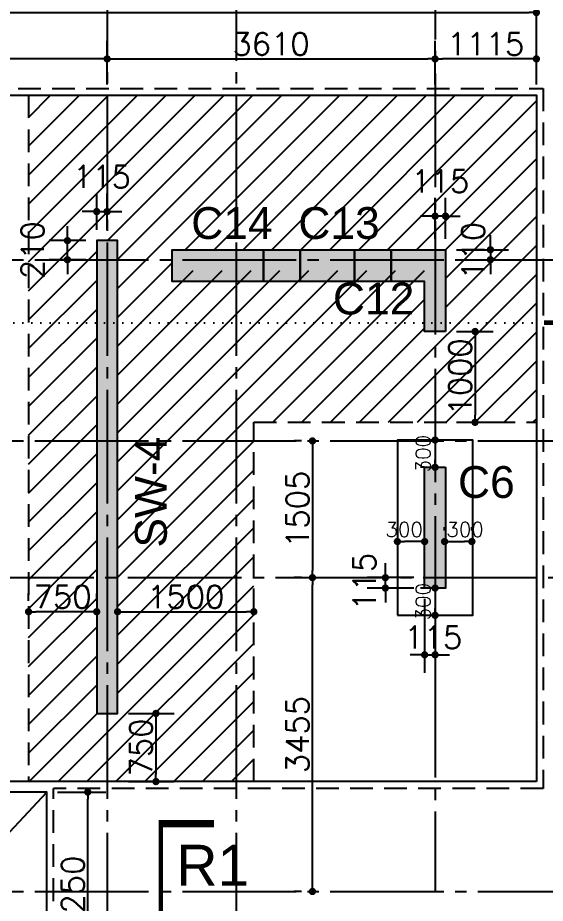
# Model space of a CAD drawing. Extents: x -200722 to 834823, y -494970 to 88783.
# Drawn here: x 253580 to 259388, y -283 to 9466 of the extents above; entities that cross this region are included whole.
import ezdxf
from ezdxf.enums import TextEntityAlignment as Align

# ---------------------------------------------------------------- set-up
doc = ezdxf.new("R2010")
doc.units = 0
doc.header["$LTSCALE"] = 100
doc.header["$MEASUREMENT"] = 0
doc.header["$PDMODE"] = 34
for name, pattern in [('ACAD_ISO04W100', [30, 24, -3, 0, -3]), ('CL', [3.25, 2.5, -0.25, 0.25, -0.25]), ('DOT', [0.25, 0, -0.25]), ('HIDDEN', [0.375, 0.25, -0.125])]:
    doc.linetypes.add(name, pattern=pattern)
doc.layers.get('0').update_dxf_attribs({"linetype": 'CONTINUOUS'})
doc.layers.get('DEFPOINTS').update_dxf_attribs({"linetype": 'CONTINUOUS'})
for name, color, linetype in [('A-Grid', 5, 'ACAD_ISO04W100'), ('BEAM', 4, 'CONTINUOUS'), ('COL. SHED. STEEL.', 6, 'CONTINUOUS'), ('COL_H', 235, 'CONTINUOUS'), ('DIM', 3, 'CONTINUOUS'), ('F_EXEC', 3, 'HIDDEN'), ('F_FTG1', 11, 'CONTINUOUS'), ('TEXT', 2, 'CONTINUOUS')]:
    doc.layers.add(name, color=color, linetype=linetype)
doc.layers.add('HATCH', color=252, linetype='CONTINUOUS', lineweight=30)
doc.styles.add('AR', font='arial.ttf')
doc.styles.add('ROMANS', font='romans.shx')
doc.styles.get("Standard").update_dxf_attribs({"font": 'simplex.shx'})
doc.styles.add('TIMES-N', font='arial.ttf')
doc.dimstyles.new('STANDARD$0', dxfattribs={"dimtxt": 2.5, "dimasz": 2.5, "dimexe": 2, "dimexo": 0.7, "dimgap": 0.9, "dimtad": 1, "dimdec": 0, "dimdsep": 46, "dimtxsty": 'ROMANS', "dimcen": 0.09, "dimclrd": 4, "dimclre": 4, "dimclrt": 3, "dimadec": 0, "dimazin": 0, "dimtfac": 1, "dimtdec": 0, "dimtmove": 0, "dimatfit": 3, "dimfxl": 1, "dimtolj": 1, "dimtzin": 0, "dimarcsym": 0})

# ---------------------------------------------------------------- blocks, each defined once
blk = doc.blocks.new('DOT')
at = {"color": 0, "linetype": 'ByBlock'}
blk.add_line((-0.5, 0), (-1, 0), dxfattribs=at)
at = {"color": 0, "linetype": 'ByBlock', "const_width": 0.5}
blk.add_lwpolyline([(-0.25, 0, 1), (0.25, 0, 1)], format="xyb", close=True, dxfattribs=at)
blk = doc.blocks.new('*D451')
at = {"layer": 'BEAM', "color": 0, "lineweight": -2, "transparency": 16777216}
for p, q in [((254799.6, 1806.9), (255301.7, 1806.9)), ((255101.7, 1726.9), (255101.7, 1136.9)), ((254799.6, 1056.9), (255301.7, 1056.9))]:
    blk.add_line(p, q, dxfattribs=at)
at = {"layer": 'DEFPOINTS', "color": 0, "lineweight": -3, "transparency": 16777216}
for p in [(254679.6, 1806.9, 7446.6), (254679.6, 1056.9, 7446.6), (255101.7, 1056.9)]:
    blk.add_point(p, dxfattribs=at)
at = {"layer": 'BEAM', "color": 0, "lineweight": -2, "transparency": 16777216, "xscale": 80, "yscale": 80, "zscale": 80}
for p, rotation in [((255101.7, 1806.9), 90), ((255101.7, 1056.9), 270)]:
    blk.add_blockref('DOT', p, dxfattribs=dict(at, rotation=rotation))
at = {"layer": 'BEAM', "color": 0, "transparency": 16777216, "insert": (254937.7, 1431.9), "char_height": 248, "attachment_point": 5, "rotation": 90}
blk.add_mtext('\\A1;750', dxfattribs=at)
blk = doc.blocks.new('_DOT')
at = {"color": 0, "linetype": 'ByBlock'}
blk.add_line((-0.5, 0), (-1, 0), dxfattribs=at)
at = {"color": 0, "linetype": 'ByBlock', "const_width": 0.5}
blk.add_lwpolyline([(-0.25, 0, 1), (0.25, 0, 1)], format="xyb", close=True, dxfattribs=at)
blk = doc.blocks.new('*D457')
at = {"layer": 'BEAM', "color": 0, "lineweight": -2, "transparency": 16777216}
for p, q in [((256704.6, 3301.9), (256624.6, 3301.9)), ((256824.6, -73.1), (256824.6, 3221.9)), ((256704.6, -153.1), (256624.6, -153.1))]:
    blk.add_line(p, q, dxfattribs=at)
at = {"layer": 'DEFPOINTS', "color": 0, "lineweight": -3, "transparency": 16777216}
for p in [(256824.6, 3301.9, 7446.6), (256824.6, 3301.9), (256824.6, -153.1, 7446.6)]:
    blk.add_point(p, dxfattribs=at)
at = {"layer": 'BEAM', "color": 0, "lineweight": -2, "transparency": 16777216, "xscale": 80, "yscale": 80, "zscale": 80}
for p, rotation in [((256824.6, 3301.9), 90), ((256824.6, -153.1), 270)]:
    blk.add_blockref('DOT', p, dxfattribs=dict(at, rotation=rotation))
at = {"layer": 'BEAM', "color": 0, "transparency": 16777216, "insert": (256660.6, 1574.4), "char_height": 248, "attachment_point": 5, "rotation": 90}
blk.add_mtext('\\A1;3455', dxfattribs=at)
blk = doc.blocks.new('*D458')
at = {"layer": 'BEAM', "color": 0, "lineweight": -2, "transparency": 16777216}
for p, q in [((256704.6, 4806.9), (256624.6, 4806.9)), ((256824.6, 4726.9), (256824.6, 3381.9)), ((256704.6, 3301.9), (256624.6, 3301.9))]:
    blk.add_line(p, q, dxfattribs=at)
at = {"layer": 'DEFPOINTS', "color": 0, "lineweight": -3, "transparency": 16777216}
for p in [(256824.6, 4806.9, 7446.6), (256824.6, 3301.9, 7446.6), (256824.6, 3301.9)]:
    blk.add_point(p, dxfattribs=at)
at = {"layer": 'BEAM', "color": 0, "lineweight": -2, "transparency": 16777216, "xscale": 80, "yscale": 80, "zscale": 80}
for p, rotation in [((256824.6, 4806.9), 90), ((256824.6, 3301.9), 270)]:
    blk.add_blockref('DOT', p, dxfattribs=dict(at, rotation=rotation))
at = {"layer": 'BEAM', "color": 0, "transparency": 16777216, "insert": (256660.6, 4054.4), "char_height": 248, "attachment_point": 5, "rotation": 90}
blk.add_mtext('\\A1;1505', dxfattribs=at)
blk = doc.blocks.new('*D463')
at = {"layer": 'BEAM', "color": 0, "lineweight": -2, "transparency": 16777216}
for p, q in [((254127.5, 7091.9), (254127.5, 7171.9)), ((254329.6, 7011.9), (253927.5, 7011.9)), ((254127.5, 6801.9), (254127.5, 7011.9)), ((254329.6, 6801.9), (253927.5, 6801.9)), ((254127.5, 6721.9), (254127.5, 6641.9))]:
    blk.add_line(p, q, dxfattribs=at)
at = {"layer": 'DEFPOINTS', "color": 0, "lineweight": -3, "transparency": 16777216}
for p in [(254127.5, 7011.9), (254449.6, 7011.9, 7446.6), (254449.6, 6801.9, 7446.6)]:
    blk.add_point(p, dxfattribs=at)
at = {"layer": 'BEAM', "color": 0, "lineweight": -2, "transparency": 16777216, "xscale": 80, "yscale": 80, "zscale": 80}
for p, rotation in [((254127.5, 7011.9), 270), ((254127.5, 6801.9), 90)]:
    blk.add_blockref('DOT', p, dxfattribs=dict(at, rotation=rotation))
at = {"layer": 'BEAM', "color": 0, "transparency": 16777216, "insert": (253743.5, 6906.9), "char_height": 248, "attachment_point": 5, "rotation": 90}
blk.add_mtext('\\A1;210', dxfattribs=at)
blk = doc.blocks.new('*D464')
at = {"layer": 'BEAM', "color": 0, "lineweight": -2, "transparency": 16777216}
for p, q in [((254449.6, 7131.9), (254449.6, 7531.6)), ((254564.6, 7131.9), (254564.6, 7531.6)), ((254369.6, 7331.6), (254289.6, 7331.6)), ((254449.6, 7331.6), (254564.6, 7331.6)), ((254644.6, 7331.6), (254724.6, 7331.6))]:
    blk.add_line(p, q, dxfattribs=at)
at = {"layer": 'DEFPOINTS', "color": 0, "lineweight": -3, "transparency": 16777216}
for p in [(254564.6, 7331.6), (254449.6, 7011.9, 7446.6), (254564.6, 7011.9, 7446.6)]:
    blk.add_point(p, dxfattribs=at)
at = {"layer": 'BEAM', "color": 0, "lineweight": -2, "transparency": 16777216, "xscale": 80, "yscale": 80, "zscale": 80}
blk.add_blockref('DOT', (254449.6, 7331.6), dxfattribs=at)
at = {"layer": 'BEAM', "color": 0, "lineweight": -2, "transparency": 16777216, "xscale": 80, "yscale": 80, "zscale": 80, "rotation": 180}
blk.add_blockref('DOT', (254564.6, 7331.6), dxfattribs=at)
at = {"layer": 'BEAM', "color": 0, "transparency": 16777216, "insert": (254507.1, 7715.6), "char_height": 248, "attachment_point": 5}
blk.add_mtext('\\A1;115', dxfattribs=at)
blk = doc.blocks.new('*D467')
at = {"layer": 'BEAM', "color": 0, "lineweight": -2, "transparency": 16777216}
for p, q in [((257627.1, 3381.9), (257627.1, 3461.9)), ((257939.6, 3301.9), (257427.1, 3301.9)), ((257627.1, 3186.9), (257627.1, 3301.9)), ((257939.6, 3186.9), (257427.1, 3186.9)), ((257627.1, 3106.9), (257627.1, 3026.9))]:
    blk.add_line(p, q, dxfattribs=at)
at = {"layer": 'DEFPOINTS', "color": 0, "lineweight": -3, "transparency": 16777216}
for p in [(257627.1, 3301.9), (258059.6, 3301.9, 7446.6), (258059.6, 3186.9, 7446.6)]:
    blk.add_point(p, dxfattribs=at)
at = {"layer": 'BEAM', "color": 0, "lineweight": -2, "transparency": 16777216, "xscale": 80, "yscale": 80, "zscale": 80}
for p, rotation in [((257627.1, 3301.9), 270), ((257627.1, 3186.9), 90)]:
    blk.add_blockref('DOT', p, dxfattribs=dict(at, rotation=rotation))
at = {"layer": 'BEAM', "color": 0, "transparency": 16777216, "insert": (257396.5, 3256.7), "char_height": 248, "attachment_point": 5, "rotation": 90}
blk.add_mtext('\\A1;115', dxfattribs=at)
blk = doc.blocks.new('*D468')
at = {"layer": 'BEAM', "color": 0, "lineweight": -2, "transparency": 16777216}
for p, q in [((258059.6, 3066.9), (258059.6, 2252.3)), ((258174.6, 3066.9), (258174.6, 2252.3)), ((257979.6, 2452.3), (257899.6, 2452.3)), ((258059.6, 2452.3), (258174.6, 2452.3)), ((258254.6, 2452.3), (258334.6, 2452.3))]:
    blk.add_line(p, q, dxfattribs=at)
at = {"layer": 'DEFPOINTS', "color": 0, "lineweight": -3, "transparency": 16777216}
for p in [(258059.6, 3186.9, 7446.6), (258174.6, 3186.9, 7446.6), (258174.6, 2452.3)]:
    blk.add_point(p, dxfattribs=at)
at = {"layer": 'BEAM', "color": 0, "lineweight": -2, "transparency": 16777216, "xscale": 80, "yscale": 80, "zscale": 80}
blk.add_blockref('DOT', (258059.6, 2452.3), dxfattribs=at)
at = {"layer": 'BEAM', "color": 0, "lineweight": -2, "transparency": 16777216, "xscale": 80, "yscale": 80, "zscale": 80, "rotation": 180}
blk.add_blockref('DOT', (258174.6, 2452.3), dxfattribs=at)
at = {"layer": 'BEAM', "color": 0, "transparency": 16777216, "insert": (258155.1, 2644.9), "char_height": 248, "attachment_point": 5}
blk.add_mtext('\\A1;115', dxfattribs=at)
blk = doc.blocks.new('*D471')
at = {"layer": 'BEAM', "color": 0, "lineweight": -2, "transparency": 16777216}
for p, q in [((258174.6, 8731.9), (258174.6, 9212.2)), ((259289.6, 8731.9), (259289.6, 9212.2)), ((259209.6, 9012.2), (258254.6, 9012.2))]:
    blk.add_line(p, q, dxfattribs=at)
at = {"layer": 'DEFPOINTS', "color": 0, "lineweight": -3, "transparency": 16777216}
for p in [(258174.6, 9012.2), (258174.6, 8611.9, 7446.6), (259289.6, 8611.9, 7446.6)]:
    blk.add_point(p, dxfattribs=at)
at = {"layer": 'BEAM', "color": 0, "lineweight": -2, "transparency": 16777216, "xscale": 80, "yscale": 80, "zscale": 80, "rotation": 180}
blk.add_blockref('DOT', (258174.6, 9012.2), dxfattribs=at)
at = {"layer": 'BEAM', "color": 0, "lineweight": -2, "transparency": 16777216, "xscale": 80, "yscale": 80, "zscale": 80}
blk.add_blockref('DOT', (259289.6, 9012.2), dxfattribs=at)
at = {"layer": 'BEAM', "color": 0, "transparency": 16777216, "insert": (258732.1, 9176.2), "char_height": 248, "attachment_point": 5}
blk.add_mtext('\\A1;1115', dxfattribs=at)
blk = doc.blocks.new('*D472')
at = {"layer": 'BEAM', "color": 0, "lineweight": -2, "transparency": 16777216}
for p, q in [((245409.6, 8731.9), (245409.6, 9722.5)), ((259289.6, 8731.9), (259289.6, 9722.5)), ((245489.6, 9522.5), (259209.6, 9522.5))]:
    blk.add_line(p, q, dxfattribs=at)
at = {"layer": 'DEFPOINTS', "color": 0, "lineweight": -3, "transparency": 16777216}
for p in [(259289.6, 9522.5), (245409.6, 8611.9, 7446.6), (259289.6, 8611.9, 7446.6)]:
    blk.add_point(p, dxfattribs=at)
at = {"layer": 'BEAM', "color": 0, "lineweight": -2, "transparency": 16777216, "xscale": 80, "yscale": 80, "zscale": 80, "rotation": 180}
blk.add_blockref('DOT', (245409.6, 9522.5), dxfattribs=at)
at = {"layer": 'BEAM', "color": 0, "lineweight": -2, "transparency": 16777216, "xscale": 80, "yscale": 80, "zscale": 80}
blk.add_blockref('DOT', (259289.6, 9522.5), dxfattribs=at)
at = {"layer": 'BEAM', "color": 0, "transparency": 16777216, "insert": (252349.6, 9686.5), "char_height": 248, "attachment_point": 5}
blk.add_mtext('\\A1;13880', dxfattribs=at)
blk = doc.blocks.new('*D501')
at = {"layer": 'BEAM', "color": 0, "lineweight": -2, "transparency": 16777216}
for p, q in [((258174.6, 7031.9), (258174.6, 7481.4)), ((258289.6, 7031.9), (258289.6, 7481.4)), ((258094.6, 7281.4), (258014.6, 7281.4)), ((258289.6, 7281.4), (258174.6, 7281.4)), ((258369.6, 7281.4), (258449.6, 7281.4))]:
    blk.add_line(p, q, dxfattribs=at)
at = {"layer": 'DEFPOINTS', "color": 0, "lineweight": -3, "transparency": 16777216}
for p in [(258174.6, 7281.4), (258174.6, 6911.9, 7446.6), (258289.6, 6911.9, 7446.6)]:
    blk.add_point(p, dxfattribs=at)
at = {"layer": 'BEAM', "color": 0, "lineweight": -2, "transparency": 16777216, "xscale": 80, "yscale": 80, "zscale": 80}
blk.add_blockref('DOT', (258174.6, 7281.4), dxfattribs=at)
at = {"layer": 'BEAM', "color": 0, "lineweight": -2, "transparency": 16777216, "xscale": 80, "yscale": 80, "zscale": 80, "rotation": 180}
blk.add_blockref('DOT', (258289.6, 7281.4), dxfattribs=at)
at = {"layer": 'BEAM', "color": 0, "transparency": 16777216, "insert": (258232.1, 7665.4), "char_height": 248, "attachment_point": 5}
blk.add_mtext('\\A1;115', dxfattribs=at)
blk = doc.blocks.new('*D502')
at = {"layer": 'BEAM', "color": 0, "lineweight": -2, "transparency": 16777216}
for p, q in [((258783.6, 6991.9), (258783.6, 7071.9)), ((258409.6, 6911.9), (258983.6, 6911.9)), ((258783.6, 6911.9), (258783.6, 6801.9)), ((258409.6, 6801.9), (258983.6, 6801.9)), ((258783.6, 6721.9), (258783.6, 6641.9))]:
    blk.add_line(p, q, dxfattribs=at)
at = {"layer": 'DEFPOINTS', "color": 0, "lineweight": -3, "transparency": 16777216}
for p in [(258289.6, 6911.9, 7446.6), (258289.6, 6801.9, 7446.6), (258783.6, 6801.9)]:
    blk.add_point(p, dxfattribs=at)
at = {"layer": 'BEAM', "color": 0, "lineweight": -2, "transparency": 16777216, "xscale": 80, "yscale": 80, "zscale": 80}
for p, rotation in [((258783.6, 6911.9), 270), ((258783.6, 6801.9), 90)]:
    blk.add_blockref('DOT', p, dxfattribs=dict(at, rotation=rotation))
at = {"layer": 'BEAM', "color": 0, "transparency": 16777216, "insert": (258593.5, 6900.1), "char_height": 248, "attachment_point": 5, "rotation": 90}
blk.add_mtext('\\A1;110', dxfattribs=at)
blk = doc.blocks.new('*D698')
at = {"layer": 'BEAM', "color": 0, "lineweight": -2, "transparency": 16777216}
for p, q in [((254019.6, 941.9), (254551.5, 941.9)), ((254351.5, -1228.1), (254351.5, 861.9)), ((254019.6, -1308.1), (254551.5, -1308.1))]:
    blk.add_line(p, q, dxfattribs=at)
at = {"layer": 'DEFPOINTS', "color": 0, "lineweight": -3, "transparency": 16777216}
for p in [(253899.6, 941.9, 7446.6), (254351.5, 941.9), (253899.6, -1308.1, 7446.6)]:
    blk.add_point(p, dxfattribs=at)
at = {"layer": 'BEAM', "color": 0, "lineweight": -2, "transparency": 16777216, "xscale": 80, "yscale": 80, "zscale": 80}
for p, rotation in [((254351.5, 941.9), 90), ((254351.5, -1308.1), 270)]:
    blk.add_blockref('DOT', p, dxfattribs=dict(at, rotation=rotation))
at = {"layer": 'BEAM', "color": 0, "transparency": 16777216, "insert": (254187.5, -183.1), "char_height": 248, "attachment_point": 5, "rotation": 90}
blk.add_mtext('\\A1;2250', dxfattribs=at)
blk = doc.blocks.new('*D730')
at = {"layer": 'BEAM', "color": 0, "lineweight": -2, "transparency": 16777216}
for p, q in [((250134.6, 8731.9), (250134.6, 9212.2)), ((254564.6, 8731.9), (254564.6, 9212.2)), ((254484.6, 9012.2), (250214.6, 9012.2))]:
    blk.add_line(p, q, dxfattribs=at)
at = {"layer": 'DEFPOINTS', "color": 0, "lineweight": -3, "transparency": 16777216}
for p in [(250134.6, 9012.2), (250134.6, 8611.9, 7446.6), (254564.6, 8611.9, 7446.6)]:
    blk.add_point(p, dxfattribs=at)
at = {"layer": 'BEAM', "color": 0, "lineweight": -2, "transparency": 16777216, "xscale": 80, "yscale": 80, "zscale": 80, "rotation": 180}
blk.add_blockref('DOT', (250134.6, 9012.2), dxfattribs=at)
at = {"layer": 'BEAM', "color": 0, "lineweight": -2, "transparency": 16777216, "xscale": 80, "yscale": 80, "zscale": 80}
blk.add_blockref('DOT', (254564.6, 9012.2), dxfattribs=at)
at = {"layer": 'BEAM', "color": 0, "transparency": 16777216, "insert": (252349.6, 9176.2), "char_height": 248, "attachment_point": 5}
blk.add_mtext('\\A1;4430', dxfattribs=at)
blk = doc.blocks.new('*D731')
at = {"layer": 'BEAM', "color": 0, "lineweight": -2, "transparency": 16777216}
for p, q in [((254564.6, 8731.9), (254564.6, 9212.2)), ((258174.6, 8731.9), (258174.6, 9212.2)), ((254644.6, 9012.2), (258094.6, 9012.2))]:
    blk.add_line(p, q, dxfattribs=at)
at = {"layer": 'DEFPOINTS', "color": 0, "lineweight": -3, "transparency": 16777216}
for p in [(258174.6, 9012.2), (254564.6, 8611.9, 7446.6), (258174.6, 8611.9, 7446.6)]:
    blk.add_point(p, dxfattribs=at)
at = {"layer": 'BEAM', "color": 0, "lineweight": -2, "transparency": 16777216, "xscale": 80, "yscale": 80, "zscale": 80, "rotation": 180}
blk.add_blockref('DOT', (254564.6, 9012.2), dxfattribs=at)
at = {"layer": 'BEAM', "color": 0, "lineweight": -2, "transparency": 16777216, "xscale": 80, "yscale": 80, "zscale": 80}
blk.add_blockref('DOT', (258174.6, 9012.2), dxfattribs=at)
at = {"layer": 'BEAM', "color": 0, "transparency": 16777216, "insert": (256369.6, 9176.2), "char_height": 248, "attachment_point": 5}
blk.add_mtext('\\A1;3610', dxfattribs=at)
blk = doc.blocks.new('*D925')
at = {"layer": 'BEAM', "color": 0, "lineweight": -2, "transparency": 16777216}
for p, q in [((254679.6, 3046.6), (254679.6, 3126.6)), ((256179.6, 3046.6), (256179.6, 3126.6)), ((254759.6, 2926.6), (256099.6, 2926.6))]:
    blk.add_line(p, q, dxfattribs=at)
at = {"layer": 'DEFPOINTS', "color": 0, "lineweight": -3, "transparency": 16777216}
for p in [(254679.6, 2926.6, 7446.6), (256179.6, 2926.6, 7446.6), (256179.6, 2926.6)]:
    blk.add_point(p, dxfattribs=at)
at = {"layer": 'BEAM', "color": 0, "lineweight": -2, "transparency": 16777216, "xscale": 80, "yscale": 80, "zscale": 80, "rotation": 180}
blk.add_blockref('DOT', (254679.6, 2926.6), dxfattribs=at)
at = {"layer": 'BEAM', "color": 0, "lineweight": -2, "transparency": 16777216, "xscale": 80, "yscale": 80, "zscale": 80}
blk.add_blockref('DOT', (256179.6, 2926.6), dxfattribs=at)
at = {"layer": 'BEAM', "color": 0, "transparency": 16777216, "insert": (255429.6, 3090.6), "char_height": 248, "attachment_point": 5}
blk.add_mtext('\\A1;1500', dxfattribs=at)
blk = doc.blocks.new('*D924')
at = {"layer": 'BEAM', "color": 0, "lineweight": -2, "transparency": 16777216}
for p, q in [((253699.6, 3046.6), (253699.6, 3126.6)), ((254449.6, 3046.6), (254449.6, 3126.6)), ((254369.6, 2926.6), (253779.6, 2926.6))]:
    blk.add_line(p, q, dxfattribs=at)
at = {"layer": 'DEFPOINTS', "color": 0, "lineweight": -3, "transparency": 16777216}
for p in [(253699.6, 2926.6, 7446.6), (253699.6, 2926.6), (254449.6, 2926.6, 7446.6)]:
    blk.add_point(p, dxfattribs=at)
at = {"layer": 'BEAM', "color": 0, "lineweight": -2, "transparency": 16777216, "xscale": 80, "yscale": 80, "zscale": 80, "rotation": 180}
blk.add_blockref('DOT', (253699.6, 2926.6), dxfattribs=at)
at = {"layer": 'BEAM', "color": 0, "lineweight": -2, "transparency": 16777216, "xscale": 80, "yscale": 80, "zscale": 80}
blk.add_blockref('DOT', (254449.6, 2926.6), dxfattribs=at)
at = {"layer": 'BEAM', "color": 0, "transparency": 16777216, "insert": (254074.6, 3090.6), "char_height": 248, "attachment_point": 5}
blk.add_mtext('\\A1;750', dxfattribs=at)
blk = doc.blocks.new('*D926')
at = {"layer": 'BEAM', "color": 0, "lineweight": -2, "transparency": 16777216}
for p, q in [((258409.6, 6011.9), (258814.4, 6011.9)), ((258614.4, 5931.9), (258614.4, 5091.9)), ((258409.6, 5011.9), (258814.4, 5011.9))]:
    blk.add_line(p, q, dxfattribs=at)
at = {"layer": 'DEFPOINTS', "color": 0, "lineweight": -3, "transparency": 16777216}
for p in [(258289.6, 6011.9, 7446.6), (258289.6, 5011.9, 7446.6), (258614.4, 5011.9)]:
    blk.add_point(p, dxfattribs=at)
at = {"layer": 'BEAM', "color": 0, "lineweight": -2, "transparency": 16777216, "xscale": 80, "yscale": 80, "zscale": 80}
for p, rotation in [((258614.4, 6011.9), 90), ((258614.4, 5011.9), 270)]:
    blk.add_blockref('DOT', p, dxfattribs=dict(at, rotation=rotation))
at = {"layer": 'BEAM', "color": 0, "transparency": 16777216, "insert": (258450.4, 5511.9), "char_height": 248, "attachment_point": 5, "rotation": 90}
blk.add_mtext('\\A1;1000', dxfattribs=at)
blk = doc.blocks.new('*D1828')
at = {"layer": 'BEAM', "color": 0, "lineweight": -2, "transparency": 16777216}
for p, q in [((258279.6, 3819.1), (258279.6, 3859.1)), ((258579.6, 3819.1), (258579.6, 3859.1)), ((258359.6, 3699.1), (258499.6, 3699.1))]:
    blk.add_line(p, q, dxfattribs=at)
at = {"layer": 'DEFPOINTS', "color": 0, "lineweight": -3, "transparency": 16777216}
for p in [(258279.6, 3699.1, 7446.6), (258579.6, 3699.1, 7446.6), (258579.6, 3699.1)]:
    blk.add_point(p, dxfattribs=at)
at = {"layer": 'BEAM', "color": 0, "lineweight": -2, "transparency": 16777216, "xscale": 80, "yscale": 80, "zscale": 80, "rotation": 180}
blk.add_blockref('DOT', (258279.6, 3699.1), dxfattribs=at)
at = {"layer": 'BEAM', "color": 0, "lineweight": -2, "transparency": 16777216, "xscale": 80, "yscale": 80, "zscale": 80}
blk.add_blockref('DOT', (258579.6, 3699.1), dxfattribs=at)
at = {"layer": 'BEAM', "color": 0, "transparency": 16777216, "insert": (258504.8, 3832), "char_height": 160, "attachment_point": 5}
blk.add_mtext('\\A1;300', dxfattribs=at)
blk = doc.blocks.new('*D1829')
at = {"layer": 'BEAM', "color": 0, "lineweight": -2, "transparency": 16777216}
for p, q in [((257759.6, 3819.1), (257759.6, 3859.1)), ((258059.6, 3819.1), (258059.6, 3859.1)), ((257979.6, 3699.1), (257839.6, 3699.1))]:
    blk.add_line(p, q, dxfattribs=at)
at = {"layer": 'DEFPOINTS', "color": 0, "lineweight": -3, "transparency": 16777216}
for p in [(257759.6, 3699.1, 7446.6), (257759.6, 3699.1), (258059.6, 3699.1, 7446.6)]:
    blk.add_point(p, dxfattribs=at)
at = {"layer": 'BEAM', "color": 0, "lineweight": -2, "transparency": 16777216, "xscale": 80, "yscale": 80, "zscale": 80, "rotation": 180}
blk.add_blockref('DOT', (257759.6, 3699.1), dxfattribs=at)
at = {"layer": 'BEAM', "color": 0, "lineweight": -2, "transparency": 16777216, "xscale": 80, "yscale": 80, "zscale": 80}
blk.add_blockref('DOT', (258059.6, 3699.1), dxfattribs=at)
at = {"layer": 'BEAM', "color": 0, "transparency": 16777216, "insert": (257834.5, 3832), "char_height": 160, "attachment_point": 5}
blk.add_mtext('\\A1;300', dxfattribs=at)
blk = doc.blocks.new('*D1830')
at = {"layer": 'BEAM', "color": 0, "lineweight": -2, "transparency": 16777216}
for p, q in [((258054.6, 3186.9), (258014.6, 3186.9)), ((258174.6, 3106.9), (258174.6, 2966.9)), ((258054.6, 2886.9), (258014.6, 2886.9))]:
    blk.add_line(p, q, dxfattribs=at)
at = {"layer": 'DEFPOINTS', "color": 0, "lineweight": -3, "transparency": 16777216}
for p in [(258174.6, 3186.9, 7446.6), (258174.6, 2886.9, 7446.6), (258174.6, 2886.9)]:
    blk.add_point(p, dxfattribs=at)
at = {"layer": 'BEAM', "color": 0, "lineweight": -2, "transparency": 16777216, "xscale": 80, "yscale": 80, "zscale": 80}
for p, rotation in [((258174.6, 3186.9), 90), ((258174.6, 2886.9), 270)]:
    blk.add_blockref('DOT', p, dxfattribs=dict(at, rotation=rotation))
at = {"layer": 'BEAM', "color": 0, "transparency": 16777216, "insert": (258043.1, 3036.9), "char_height": 160, "attachment_point": 5, "rotation": 90}
blk.add_mtext('\\A1;300', dxfattribs=at)
blk = doc.blocks.new('*D1831')
at = {"layer": 'BEAM', "color": 0, "lineweight": -2, "transparency": 16777216}
for p, q in [((258054.6, 4816.9), (258014.6, 4816.9)), ((258174.6, 4736.9), (258174.6, 4596.9)), ((258054.6, 4516.9), (258014.6, 4516.9))]:
    blk.add_line(p, q, dxfattribs=at)
at = {"layer": 'DEFPOINTS', "color": 0, "lineweight": -3, "transparency": 16777216}
for p in [(258174.6, 4816.9, 7446.6), (258174.6, 4516.9, 7446.6), (258174.6, 4516.9)]:
    blk.add_point(p, dxfattribs=at)
at = {"layer": 'BEAM', "color": 0, "lineweight": -2, "transparency": 16777216, "xscale": 80, "yscale": 80, "zscale": 80}
for p, rotation in [((258174.6, 4816.9), 90), ((258174.6, 4516.9), 270)]:
    blk.add_blockref('DOT', p, dxfattribs=dict(at, rotation=rotation))
at = {"layer": 'BEAM', "color": 0, "transparency": 16777216, "insert": (258043.1, 4666.9), "char_height": 160, "attachment_point": 5, "rotation": 90}
blk.add_mtext('\\A1;300', dxfattribs=at)

msp = doc.modelspace()

# ---------------------------------------------------------------- hatches: boundary and pattern name
at = {"layer": 'COL_H', "ltscale": 0.4, "true_color": 0x000000}
for points in [[(254449.6, 1806.9), (254679.6, 1806.9), (254679.6, 6911.9), (254679.6, 7011.9), (254449.6, 7011.9)], [(256287.6, 6561.9), (255279.6, 6561.9), (255279.6, 6911.9), (256287.6, 6911.9)], [(256287.6, 6911.9), (256688.6, 6911.9), (256688.6, 6561.9), (256287.6, 6561.9)], [(257288.6, 6561.9), (256688.6, 6561.9), (256688.6, 6911.9), (257288.6, 6911.9)], [(257288.6, 6911.9), (257689.6, 6911.9), (257689.6, 6561.9), (257288.6, 6561.9)], [(258289.6, 6011.9), (258059.6, 6011.9), (258059.6, 6561.9), (257689.6, 6561.9), (257689.6, 6911.9), (258289.6, 6911.9)], [(258289.6, 4516.9), (258289.6, 3186.9), (258059.6, 3186.9), (258059.6, 4516.9)]]:
    msp.add_hatch(color=18, dxfattribs=at).paths.add_polyline_path(points)
at = {"layer": 'HATCH', "lineweight": -3, "ltscale": 0.4, "true_color": 0x000000}
h = msp.add_hatch(dxfattribs=at)
h.set_pattern_fill('ANSI31', color=18, scale=1800, style=0)
h.paths.add_polyline_path([(253699.6, 1056.9), (256179.6, 1056.9), (256179.6, 5011.9), (259289.6, 5011.9), (259289.6, 8611.9), (253699.6, 8611.9)])
h.paths.add_polyline_path([(258289.6, 6011.9), (258059.6, 6011.9), (258059.6, 6681.9), (257689.6, 6681.9), (257689.6, 6911.9), (258289.6, 6911.9)], flags=16)
h.paths.add_polyline_path([(257288.6, 6911.9), (257689.6, 6911.9), (257689.6, 6681.9), (257288.6, 6681.9)], flags=16)
h.paths.add_polyline_path([(256287.6, 6911.9), (256688.6, 6911.9), (256688.6, 6681.9), (256287.6, 6681.9)], flags=16)
h.paths.add_polyline_path([(257288.6, 6681.9), (256688.6, 6681.9), (256688.6, 6911.9), (257288.6, 6911.9)], flags=16)
h.paths.add_polyline_path([(256287.6, 6681.9), (255279.6, 6681.9), (255279.6, 6911.9), (256287.6, 6911.9)], flags=16)
h.paths.add_polyline_path([(254449.6, 1806.9), (254679.6, 1806.9), (254679.6, 6911.9), (254679.6, 7011.9), (254449.6, 7011.9)], flags=16)

# ---------------------------------------------------------------- linework, layer by layer
at = {"color": 1, "linetype": 'DOT', "ltscale": 4}
msp.add_line((245327.5, 6107.8), (259371.7, 6107.8), dxfattribs=at)
at = {"layer": 'A-Grid', "color": 8, "linetype": 'CL', "ltscale": 5}
for p, q in [((224519.6, 6801.9, 7446.6), (303382.6, 6801.9, 7446.6)), ((224519.6, 4806.9, 7446.6), (303382.6, 4806.9, 7446.6)), ((238542.9, 3301.9, 7446.6), (262806.8, 3301.9, 7446.6)), ((224519.6, -153.1, 7446.6), (303382.6, -153.1, 7446.6))]:
    msp.add_line(p, q, dxfattribs=at)
at = {"layer": 'A-Grid', "color": 8, "linetype": 'CL', "ltscale": 5, "elevation": 7446.6}
for points in [[(254564.6, 62242.9), (254564.6, -9708.8)], [(255984.6, 62242.9), (255984.6, -9708.8)], [(258174.6, 13726.9), (258174.6, -153.1)]]:
    msp.add_lwpolyline(points, dxfattribs=at)
at = {"layer": 'COL. SHED. STEEL.', "color": 18, "ltscale": 500, "true_color": 0x000000, "elevation": 7446.6}
for points in [[(254449.6, 1806.9), (254679.6, 1806.9), (254679.6, 6911.9), (254679.6, 7011.9), (254449.6, 7011.9), (254449.6, 1806.9)], [(256287.6, 6561.9), (255279.6, 6561.9), (255279.6, 6911.9), (256287.6, 6911.9), (256287.6, 6561.9)], [(257288.6, 6561.9), (256688.6, 6561.9), (256688.6, 6911.9), (257288.6, 6911.9), (257288.6, 6561.9)], [(258289.6, 4516.9), (258289.6, 3186.9), (258059.6, 3186.9), (258059.6, 4516.9), (258289.6, 4516.9)]]:
    msp.add_lwpolyline(points, dxfattribs=at)
for points in [[(256287.6, 6911.9), (256688.6, 6911.9), (256688.6, 6561.9), (256287.6, 6561.9)], [(257288.6, 6911.9), (257689.6, 6911.9), (257689.6, 6561.9), (257288.6, 6561.9)], [(258289.6, 6011.9), (258059.6, 6011.9), (258059.6, 6561.9), (257689.6, 6561.9), (257689.6, 6911.9), (258289.6, 6911.9)]]:
    msp.add_lwpolyline(points, close=True, dxfattribs=at)
at = {"layer": 'DIM', "color": 1}
for points in [[(260360.9, 6690.9, 80, 80, 0), (260360.9, 6107.8, 50, 50, 0), (259371.7, 6107.8, 50, 50, 0)], [(255739.4, 593, 80, 80, 0), (255156.3, 593, 50, 50, 0), (255156.3, -396.2, 50, 50, 0)]]:
    msp.add_lwpolyline(points, format="xyseb", dxfattribs=at)
at = {"layer": 'F_EXEC', "color": 18, "ltscale": 10, "true_color": 0x000000, "elevation": 7446.6}
for points in [[(250724.6, 981.9), (245334.6, 981.9), (245334.6, 8686.9), (259364.6, 8686.9), (259364.6, 981.9), (253974.6, 981.9)], [(250724.6, 981.9), (250724.6, -1383.1), (253974.6, -1383.1), (253974.6, 981.9)]]:
    msp.add_lwpolyline(points, dxfattribs=at)
at = {"layer": 'F_FTG1', "color": 18, "linetype": 'HIDDEN', "ltscale": 10, "true_color": 0x000000}
msp.add_line((253699.6, 8611.9, 7446.6), (253699.6, 1056.9, 7446.6), dxfattribs=at)
at = {"layer": 'F_FTG1', "color": 18, "ltscale": 0.4, "true_color": 0x000000}
msp.add_line((252959.6, -68.1, 7446.6), (253899.6, 941.9, 7446.6), dxfattribs=at)
at = {"layer": 'F_FTG1', "color": 18, "ltscale": 0.4, "true_color": 0x000000, "elevation": 7446.6}
msp.add_lwpolyline([(259289.6, 1056.9), (245409.6, 1056.9), (245409.6, 8611.9), (259289.6, 8611.9), (259289.6, 1056.9)], dxfattribs=at)
at = {"layer": 'F_FTG1', "color": 18, "linetype": 'HIDDEN', "ltscale": 10, "true_color": 0x000000, "elevation": 7446.6}
msp.add_lwpolyline([(256179.6, 1056.9), (256179.6, 5011.9), (259289.6, 5011.9)], dxfattribs=at)
at = {"layer": 'F_FTG1', "color": 18, "ltscale": 0.4, "true_color": 0x000000, "elevation": 7446.6}
for points in [[(257759.6, 2886.9), (258589.6, 2886.9), (258589.6, 4816.9), (257759.6, 4816.9)], [(250799.6, 941.9), (250799.6, -1308.1), (253899.6, -1308.1), (253899.6, 941.9)]]:
    msp.add_lwpolyline(points, close=True, dxfattribs=at)

# ---------------------------------------------------------------- texts
at = {"layer": 'TEXT', "color": 18, "true_color": 0x000000, "style": 'AR'}
for s, p in [('C14', (255490.1, 7030.3, 3998.7)), ('C13', (256668.9, 7030.3, 3998.7)), ('C12', (257049.7, 6199, -3447.9)), ('C6', (258426.7, 4179.3, 3998.7))]:
    msp.add_text(s, height=350, dxfattribs=at).set_placement(p)
msp.add_text('SW-4', height=350, rotation=90, dxfattribs=at).set_placement((255221.3, 3632.4, 3998.7))
at = {"layer": 'TEXT', "color": 18, "true_color": 0x000000, "style": 'TIMES-N'}
msp.add_text('R1', height=450, dxfattribs=at).set_placement((255325.8, 136.1), align=Align.MIDDLE_LEFT)

# ---------------------------------------------------------------- dimensions: what is measured, and where the dimension line sits
at = {"layer": 'BEAM', "color": 18, "true_color": 0x000000}
for base, p1, p2, picture, middle in [((259289.6, 9522.5), (245409.6, 8611.9, 7446.6), (259289.6, 8611.9, 7446.6), '*D472', (252349.6, 9686.5)), ((258174.6, 9012.2), (259289.6, 8611.9, 7446.6), (258174.6, 8611.9, 7446.6), '*D471', (258732.1, 9176.2)), ((253699.6, 2926.6), (254449.6, 2926.6, 7446.6), (253699.6, 2926.6, 7446.6), '*D924', (254074.6, 3090.6))]:
    dim = msp.add_linear_dim(base=base, p1=p1, p2=p2, dimstyle='STANDARD$0', override={"dimscale": 8, "dimtxt": 31, "dimasz": 10, "dimexe": 25, "dimexo": 15, "dimgap": 5, "dimzin": 3, "dimtxsty": 'Standard', "dimblk": 'DOT', "dimcen": 3, "dimdle": 1, "dimclrd": 0, "dimclre": 0, "dimclrt": 0, "dimtmove": 2, "dimldrblk": 'DOT', "dimtzin": 3}, dxfattribs=at)
    dim.commit()
    dim.dimension.update_dxf_attribs({"geometry": picture, "text_midpoint": middle})
for base, p1, p2, angle, picture, middle in [((250134.6, 9012.2), (254564.6, 8611.9, 7446.6), (250134.6, 8611.9, 7446.6), 180, '*D730', (252349.6, 9176.2)), ((258174.6, 9012.2), (254564.6, 8611.9, 7446.6), (258174.6, 8611.9, 7446.6), 0, '*D731', (256369.6, 9176.2)), ((254564.6, 7331.6), (254449.6, 7011.9, 7446.6), (254564.6, 7011.9, 7446.6), 180, '*D464', (254507.1, 7715.6)), ((258174.6, 7281.4), (258289.6, 6911.9, 7446.6), (258174.6, 6911.9, 7446.6), 180, '*D501', (258232.1, 7665.4)), ((254127.5, 7011.9), (254449.6, 6801.9, 7446.6), (254449.6, 7011.9, 7446.6), 90, '*D463', (253743.5, 6906.9)), ((258614.4, 5011.9), (258289.6, 6011.9, 7446.6), (258289.6, 5011.9, 7446.6), 90, '*D926', (258450.4, 5511.9)), ((256824.6, 3301.9), (256824.6, 4806.9, 7446.6), (256824.6, 3301.9, 7446.6), 270, '*D458', (256660.6, 4054.4)), ((256824.6, 3301.9), (256824.6, -153.1, 7446.6), (256824.6, 3301.9, 7446.6), 90, '*D457', (256660.6, 1574.4)), ((256179.6, 2926.6), (254679.6, 2926.6, 7446.6), (256179.6, 2926.6, 7446.6), 180, '*D925', (255429.6, 3090.6)), ((255101.7, 1056.9), (254679.6, 1806.9, 7446.6), (254679.6, 1056.9, 7446.6), 90, '*D451', (254937.7, 1431.9)), ((254351.5, 941.9), (253899.6, -1308.1, 7446.6), (253899.6, 941.9, 7446.6), 90, '*D698', (254187.5, -183.1))]:
    dim = msp.add_linear_dim(base=base, p1=p1, p2=p2, angle=angle, dimstyle='STANDARD$0', override={"dimscale": 8, "dimtxt": 31, "dimasz": 10, "dimexe": 25, "dimexo": 15, "dimgap": 5, "dimzin": 3, "dimtxsty": 'Standard', "dimblk": 'DOT', "dimcen": 3, "dimdle": 1, "dimclrd": 0, "dimclre": 0, "dimclrt": 0, "dimtmove": 2, "dimldrblk": 'DOT', "dimtzin": 3}, dxfattribs=at)
    dim.commit()
    dim.dimension.update_dxf_attribs({"geometry": picture, "text_midpoint": middle})
for base, p1, p2, angle, override, picture, middle in [((258783.6, 6801.9), (258289.6, 6911.9, 7446.6), (258289.6, 6801.9, 7446.6), 90, {"dimscale": 8, "dimtxt": 31, "dimasz": 10, "dimexe": 25, "dimexo": 15, "dimgap": 5, "dimzin": 3, "dimtxsty": 'Standard', "dimblk": 'DOT', "dimcen": 3, "dimdle": 1, "dimclrd": 0, "dimclre": 0, "dimclrt": 0, "dimtmove": 2, "dimldrblk": 'DOT', "dimtzin": 3}, '*D502', (258593.5, 6900.1)), ((258174.6, 4516.9), (258174.6, 4816.9, 7446.6), (258174.6, 4516.9, 7446.6), 90, {"dimscale": 8, "dimtxt": 20, "dimasz": 10, "dimexe": 20, "dimexo": 15, "dimgap": 5, "dimzin": 3, "dimtxsty": 'Standard', "dimblk": 'DOT', "dimcen": 3, "dimdle": 1, "dimclrd": 0, "dimclre": 0, "dimclrt": 0, "dimtmove": 2, "dimldrblk": 'DOT', "dimtzin": 3}, '*D1831', (258043.1, 4666.9)), ((257759.6, 3699.1), (258059.6, 3699.1, 7446.6), (257759.6, 3699.1, 7446.6), 180, {"dimscale": 8, "dimtxt": 20, "dimasz": 10, "dimexe": 20, "dimexo": 15, "dimgap": 5, "dimzin": 3, "dimtxsty": 'Standard', "dimblk": 'DOT', "dimcen": 3, "dimdle": 1, "dimclrd": 0, "dimclre": 0, "dimclrt": 0, "dimtmove": 2, "dimldrblk": 'DOT', "dimtzin": 3}, '*D1829', (257834.5, 3832)), ((257627.1, 3301.9), (258059.6, 3186.9, 7446.6), (258059.6, 3301.9, 7446.6), 90, {"dimscale": 8, "dimtxt": 31, "dimasz": 10, "dimexe": 25, "dimexo": 15, "dimgap": 5, "dimzin": 3, "dimtxsty": 'Standard', "dimblk": 'DOT', "dimcen": 3, "dimdle": 1, "dimclrd": 0, "dimclre": 0, "dimclrt": 0, "dimtmove": 2, "dimldrblk": 'DOT', "dimtzin": 3}, '*D467', (257396.5, 3256.7)), ((258174.6, 2886.9), (258174.6, 3186.9, 7446.6), (258174.6, 2886.9, 7446.6), 90, {"dimscale": 8, "dimtxt": 20, "dimasz": 10, "dimexe": 20, "dimexo": 15, "dimgap": 5, "dimzin": 3, "dimtxsty": 'Standard', "dimblk": 'DOT', "dimcen": 3, "dimdle": 1, "dimclrd": 0, "dimclre": 0, "dimclrt": 0, "dimtmove": 2, "dimldrblk": 'DOT', "dimtzin": 3}, '*D1830', (258043.1, 3036.9))]:
    dim = msp.add_linear_dim(base=base, p1=p1, p2=p2, angle=angle, dimstyle='STANDARD$0', override=override, dxfattribs=at)
    dim.commit()
    dim.dimension.update_dxf_attribs({"geometry": picture, "text_midpoint": middle, "dimtype": 160})
for base, p1, p2, override, picture, middle in [((258579.6, 3699.1), (258279.6, 3699.1, 7446.6), (258579.6, 3699.1, 7446.6), {"dimscale": 8, "dimtxt": 20, "dimasz": 10, "dimexe": 20, "dimexo": 15, "dimgap": 5, "dimzin": 3, "dimtxsty": 'Standard', "dimblk": 'DOT', "dimcen": 3, "dimdle": 1, "dimclrd": 0, "dimclre": 0, "dimclrt": 0, "dimtmove": 2, "dimldrblk": 'DOT', "dimtzin": 3}, '*D1828', (258504.8, 3832)), ((258174.6, 2452.3), (258059.6, 3186.9, 7446.6), (258174.6, 3186.9, 7446.6), {"dimscale": 8, "dimtxt": 31, "dimasz": 10, "dimexe": 25, "dimexo": 15, "dimgap": 5, "dimzin": 3, "dimtxsty": 'Standard', "dimblk": 'DOT', "dimcen": 3, "dimdle": 1, "dimclrd": 0, "dimclre": 0, "dimclrt": 0, "dimtmove": 2, "dimldrblk": 'DOT', "dimtzin": 3}, '*D468', (258155.1, 2644.9))]:
    dim = msp.add_linear_dim(base=base, p1=p1, p2=p2, dimstyle='STANDARD$0', override=override, dxfattribs=at)
    dim.commit()
    dim.dimension.update_dxf_attribs({"geometry": picture, "text_midpoint": middle, "dimtype": 160})

doc.saveas('drawing.dxf')
